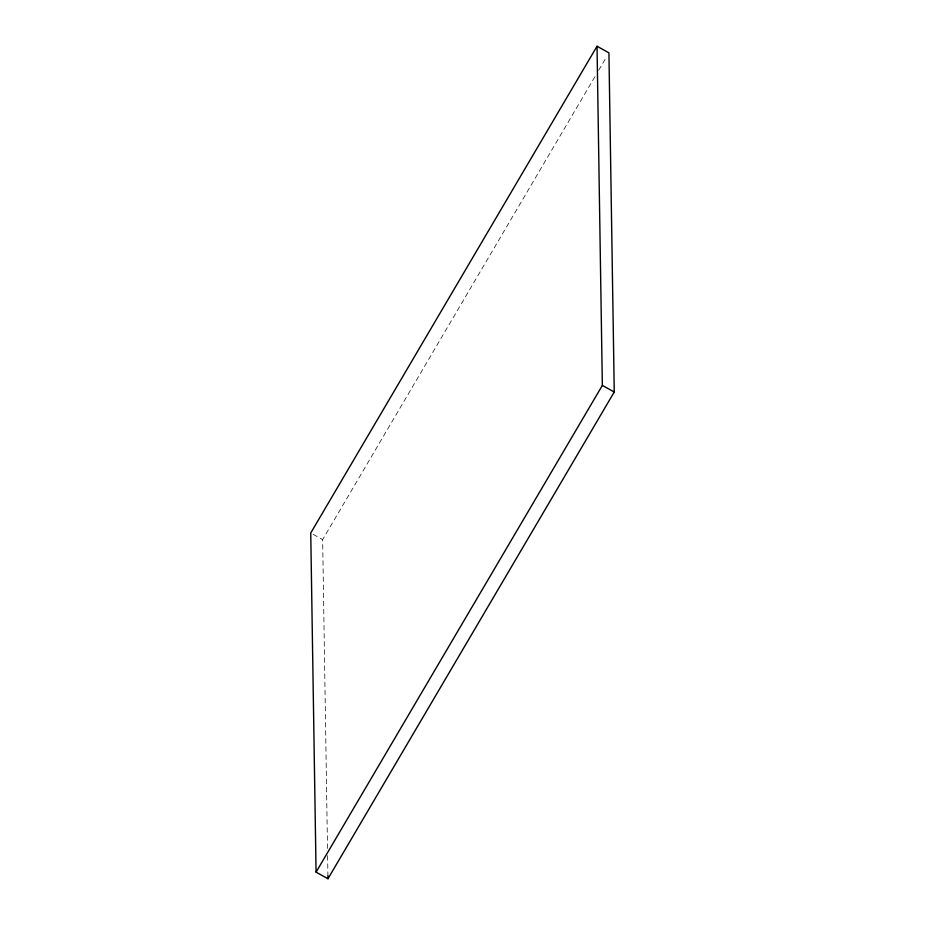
<?xml version="1.0" encoding="UTF-8"?>
<svg xmlns="http://www.w3.org/2000/svg" width="925" height="925" viewBox="0 0 925 925"><rect width="100%" height="100%" fill="white"/><g stroke="black" fill="none" stroke-linecap="round" stroke-linejoin="round"><path stroke-width="0.69" stroke-dasharray="4.62 3.47" d="M327.496 848.445L322.652 539.587L595.758 75.249M598.683 70.265L606.731 56.575M313.124 534.315L322.652 539.587M327.612 855.66L327.924 875.859"/><path stroke-width="1.39" d="M597.03 46.25L310.742 532.997L316.072 872.159L327.97 878.75L614.258 392.003L608.928 52.841L597.03 46.25L602.348 385.413L316.072 872.159M602.348 385.413L614.258 392.003M327.924 875.859L327.97 878.75"/></g></svg>
